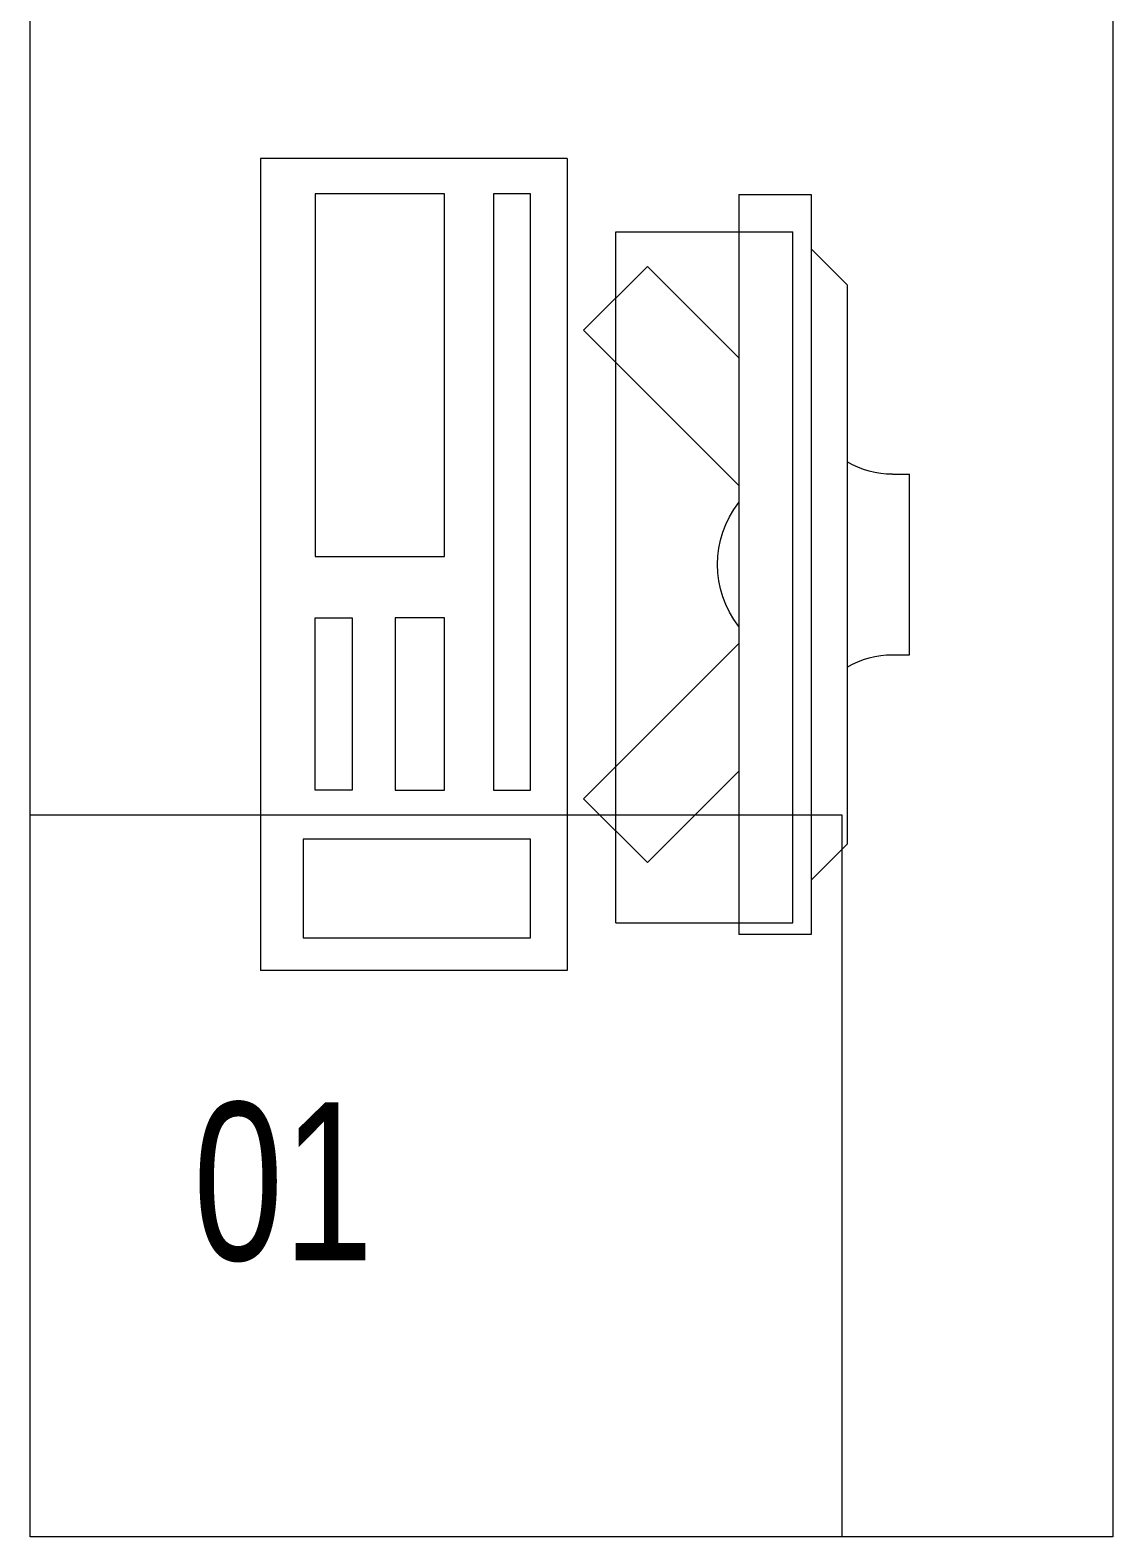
# Model space of a CAD drawing. Header units: metres. Extents: x -18745 to 220762, y -1579758 to -1356048.
# Drawn here: x 192677 to 193277, y -1456643 to -1455808 of the extents above; entities that cross this region are included whole.
import ezdxf

# ---------------------------------------------------------------- set-up
doc = ezdxf.new("R2010")
doc.units = ezdxf.units.M
doc.layers.get('0').update_dxf_attribs({"lineweight": 0})
doc.layers.add('A-100 - Copy$0$Medical Equipment and Furniture', color=8, linetype='Continuous', lineweight=0)
doc.styles.add('A-100 - Copy$0$X3G_ENTITY_257CFD', font='swisscl.ttf', dxfattribs={"height": 200})

# ---------------------------------------------------------------- blocks, each defined once
blk = doc.blocks.new('A-100 - Copy$0$GF21042-P')
for p, q in [((0.7, 0.6), (-0.7, 0.6)), ((-0.7, 0.6), (-0.7, 0)), ((-0.7, 0.45), (-0.3, 0.45)), ((-0.3, 0.45), (-0.3, 0)), ((-0.7, 0), (0.7, 0))]:
    blk.add_line(p, q)
blk = doc.blocks.new('A-100 - Copy$0$ITCWLS1-P')
for p, q in [((-0.17, 0.45), (-0.17, 0)), ((-0.17, 0.45), (0, 0.45)), ((0, 0.45), (0, 0)), ((-0.26509, 0.43, 0), (-0.30509, 0.43, 0)), ((-0.30509, 0.43, 0), (-0.30509, 0.02, 0)), ((-0.26509, 0.43, 0), (-0.26509, 0.02, 0)), ((-0.14957, 0.43047), (-0.12914, 0.43047)), ((-0.12914, 0.43047), (-0.12914, 0.40893)), ((-0.197, 0.40939), (-0.295, 0.40939)), ((-0.295, 0.02639), (-0.295, 0.40939)), ((-0.197, 0.02639), (-0.197, 0.40939)), ((-0.32509, 0.38, 0), (-0.30509, 0.4, 0)), ((-0.32509, 0.38, 0), (-0.32509, 0.07, 0)), ((-0.35032, 0.275), (-0.35961, 0.275)), ((-0.35961, 0.175), (-0.35961, 0.275)), ((-0.35032, 0.175), (-0.35961, 0.175)), ((-0.32509, 0.07, 0), (-0.30509, 0.05, 0)), ((-0.197, 0.02639), (-0.295, 0.02639)), ((-0.30509, 0.02, 0), (-0.26509, 0.02, 0)), ((-0.17, 0), (0, 0))]:
    blk.add_line(p, q)
at = {"extrusion": (2.48281e-10, 3.18408e-10, -1)}
for p, q in [((-0.26509, 0.33952), (-0.21443, 0.39019)), ((-0.17907, 0.35483), (-0.21443, 0.39019)), ((-0.26509, 0.26881), (-0.17907, 0.35483))]:
    blk.add_line(p, q, dxfattribs=at)
at = {"extrusion": (2.48281e-10, -3.18408e-10, -1)}
for p, q in [((-0.26509, 0.18119), (-0.17907, 0.09517)), ((-0.26509, 0.11048), (-0.21443, 0.05981)), ((-0.17907, 0.09517), (-0.21443, 0.05981))]:
    blk.add_line(p, q, dxfattribs=at)
for points in [[(-0.12914, 0.40893), (-0.12914, 0.09996), (-0.14957, 0.09996), (-0.14957, 0.43047)], [(-0.14957, 0.09997), (-0.14957, 0.09997), (-0.14957, 0.09997), (-0.14957, 0.09997), (-0.14957, 0.09997), (-0.14957, 0.09997), (-0.14957, 0.09997), (-0.14957, 0.09997), (-0.14957, 0.09997)], [(-0.14957, 0.09997), (-0.14957, 0.09997), (-0.14957, 0.09997), (-0.14957, 0.09997), (-0.14957, 0.09997), (-0.14957, 0.09997), (-0.14957, 0.09997), (-0.14957, 0.09997), (-0.14957, 0.09997), (-0.14957, 0.09997), (-0.14957, 0.09997), (-0.14957, 0.09997), (-0.14957, 0.09997), (-0.14957, 0.09997), (-0.14957, 0.09997), (-0.14957, 0.09997), (-0.14957, 0.09997), (-0.14957, 0.09997)], [(-0.14957, 0.09996), (-0.14957, 0.09996), (-0.14957, 0.09996), (-0.14957, 0.09996), (-0.14957, 0.09996), (-0.14957, 0.09996), (-0.14957, 0.09996), (-0.14957, 0.09996), (-0.14957, 0.09996), (-0.14957, 0.09996)], [(-0.14957, 0.09996), (-0.14957, 0.09996), (-0.14957, 0.09996), (-0.14957, 0.09996), (-0.14957, 0.09996), (-0.14957, 0.09996), (-0.14957, 0.09996)], [(-0.14957, 0.09997), (-0.14957, 0.09997), (-0.14957, 0.09997), (-0.14957, 0.09997), (-0.14957, 0.09997), (-0.14957, 0.09997), (-0.14957, 0.09997), (-0.14957, 0.09997), (-0.14957, 0.09997), (-0.14957, 0.09997)], [(-0.14957, 0.09997), (-0.14957, 0.09997), (-0.14957, 0.09997), (-0.14957, 0.09997), (-0.14957, 0.09997), (-0.14957, 0.09997), (-0.14957, 0.09997), (-0.14957, 0.09997), (-0.14957, 0.09997), (-0.14957, 0.09997), (-0.14957, 0.09997), (-0.14957, 0.09997), (-0.14957, 0.09997), (-0.14957, 0.09997), (-0.14957, 0.09997)], [(-0.14957, 0.09997), (-0.14957, 0.09997), (-0.14957, 0.09997), (-0.14957, 0.09997), (-0.14957, 0.09997), (-0.14957, 0.09997), (-0.14957, 0.09997), (-0.14957, 0.09997), (-0.14957, 0.09997), (-0.14957, 0.09997)], [(-0.14957, 0.09997), (-0.14957, 0.09997), (-0.14957, 0.09997), (-0.14957, 0.09997), (-0.14957, 0.09997), (-0.14957, 0.09997), (-0.14957, 0.09997), (-0.14957, 0.09997), (-0.14957, 0.09997), (-0.14957, 0.09997)], [(-0.14957, 0.09996), (-0.14957, 0.09996), (-0.14957, 0.09996), (-0.14957, 0.09996), (-0.14957, 0.09996), (-0.14957, 0.09996), (-0.14957, 0.09996), (-0.14957, 0.09996), (-0.14957, 0.09996), (-0.14957, 0.09996), (-0.14957, 0.09996), (-0.14957, 0.09996), (-0.14957, 0.09996), (-0.14957, 0.09996), (-0.14957, 0.09996), (-0.14957, 0.09996), (-0.14957, 0.09996), (-0.14957, 0.09996), (-0.14957, 0.09997), (-0.14957, 0.09997), (-0.14957, 0.09997), (-0.14957, 0.09997), (-0.14957, 0.09997), (-0.14957, 0.09997), (-0.14957, 0.09997), (-0.14957, 0.09997), (-0.14957, 0.09997), (-0.14957, 0.09997), (-0.14957, 0.09997), (-0.14957, 0.09997), (-0.14957, 0.09997), (-0.14957, 0.09997), (-0.14956, 0.09997), (-0.14956, 0.09997), (-0.14956, 0.09997), (-0.14956, 0.09996), (-0.14956, 0.09996), (-0.14956, 0.09996), (-0.14956, 0.09996), (-0.14956, 0.09996), (-0.14956, 0.09996), (-0.14956, 0.09996), (-0.14956, 0.09996), (-0.14956, 0.09996), (-0.14956, 0.09996), (-0.14956, 0.09996), (-0.14956, 0.09996), (-0.14956, 0.09996), (-0.14957, 0.09996), (-0.14957, 0.09996), (-0.14957, 0.09996), (-0.14957, 0.09996), (-0.14957, 0.09996), (-0.14957, 0.09996)], [(-0.14957, 0.09996), (-0.14957, 0.09996), (-0.14957, 0.09996), (-0.14957, 0.09996), (-0.14957, 0.09996), (-0.14957, 0.09996), (-0.14957, 0.09996), (-0.14957, 0.09996), (-0.14957, 0.09996), (-0.14957, 0.09996), (-0.14957, 0.09997), (-0.14957, 0.09997), (-0.14957, 0.09997), (-0.14957, 0.09996), (-0.14957, 0.09996), (-0.14957, 0.09996), (-0.14957, 0.09996), (-0.14957, 0.09996), (-0.14957, 0.09996), (-0.14957, 0.09997), (-0.14957, 0.09997), (-0.14957, 0.09997), (-0.14957, 0.09997), (-0.14957, 0.09997), (-0.14957, 0.09997), (-0.14957, 0.09997), (-0.14957, 0.09997), (-0.14957, 0.09997), (-0.14957, 0.09997), (-0.14957, 0.09997), (-0.14957, 0.09997), (-0.14957, 0.09997), (-0.14957, 0.09997), (-0.14957, 0.09997), (-0.14957, 0.09997), (-0.14957, 0.09997), (-0.14957, 0.09997), (-0.14957, 0.09997), (-0.14957, 0.09997), (-0.14957, 0.09997), (-0.14957, 0.09997), (-0.14957, 0.09997), (-0.14957, 0.09997), (-0.14957, 0.09997), (-0.14957, 0.09997), (-0.14957, 0.09997), (-0.14957, 0.09997), (-0.14957, 0.09997), (-0.14957, 0.09997), (-0.14957, 0.09997), (-0.14957, 0.09997), (-0.14957, 0.09997), (-0.14957, 0.09997), (-0.14957, 0.09997), (-0.14957, 0.09997), (-0.14957, 0.09997), (-0.14957, 0.09997), (-0.14957, 0.09997), (-0.14957, 0.09997), (-0.14957, 0.09997), (-0.14957, 0.09997), (-0.14957, 0.09997), (-0.14957, 0.09997), (-0.14957, 0.09997), (-0.14957, 0.09997), (-0.14957, 0.09997), (-0.14957, 0.09997), (-0.14957, 0.09997), (-0.14957, 0.09997), (-0.14957, 0.09997), (-0.14957, 0.09997), (-0.14957, 0.09997), (-0.14957, 0.09997), (-0.14957, 0.09997), (-0.14957, 0.09997), (-0.14957, 0.09997), (-0.14957, 0.09997), (-0.14957, 0.09997), (-0.14957, 0.09997), (-0.14957, 0.09997), (-0.14956, 0.09997), (-0.14957, 0.09997), (-0.14957, 0.09997), (-0.14957, 0.09997), (-0.14957, 0.09997), (-0.14956, 0.09997), (-0.14957, 0.09997), (-0.14957, 0.09997), (-0.14957, 0.09997), (-0.14957, 0.09997), (-0.14957, 0.09997), (-0.14957, 0.09997), (-0.14957, 0.09997), (-0.14957, 0.09997), (-0.14957, 0.09997), (-0.14957, 0.09997), (-0.14956, 0.09997), (-0.14957, 0.09996), (-0.14957, 0.09996), (-0.14957, 0.09996), (-0.14956, 0.09996), (-0.14957, 0.09996), (-0.14957, 0.09996), (-0.14957, 0.09996), (-0.14957, 0.09996), (-0.14957, 0.09996), (-0.14957, 0.09996), (-0.14957, 0.09996), (-0.14957, 0.09996), (-0.14957, 0.09996), (-0.14957, 0.09996)], [(-0.14957, 0.09996), (-0.14957, 0.09996), (-0.14957, 0.09996), (-0.14957, 0.09996), (-0.14957, 0.09996), (-0.14957, 0.09996), (-0.14957, 0.09996), (-0.14957, 0.09996)], [(-0.14957, 0.09996), (-0.14957, 0.09996), (-0.14957, 0.09996), (-0.14957, 0.09996), (-0.14957, 0.09996), (-0.14957, 0.09996), (-0.14957, 0.09996), (-0.14957, 0.09996), (-0.14957, 0.09996), (-0.14957, 0.09996), (-0.14957, 0.09996), (-0.14957, 0.09996), (-0.14957, 0.09996), (-0.14957, 0.09996), (-0.14957, 0.09996), (-0.14957, 0.09996), (-0.14957, 0.09996), (-0.14957, 0.09996), (-0.14957, 0.09996), (-0.14957, 0.09996), (-0.14957, 0.09996), (-0.14957, 0.09996), (-0.14957, 0.09996), (-0.14957, 0.09996), (-0.14957, 0.09996), (-0.14957, 0.09996), (-0.14957, 0.09996), (-0.14957, 0.09996), (-0.14957, 0.09996), (-0.14957, 0.09996), (-0.14957, 0.09996), (-0.14957, 0.09996), (-0.14957, 0.09996), (-0.14957, 0.09996), (-0.14957, 0.09996), (-0.14957, 0.09996), (-0.14957, 0.09996), (-0.14957, 0.09996), (-0.14957, 0.09996), (-0.14957, 0.09996), (-0.14957, 0.09996), (-0.14957, 0.09996), (-0.14957, 0.09996), (-0.14957, 0.09996), (-0.14957, 0.09996), (-0.14957, 0.09996), (-0.14957, 0.09996), (-0.14957, 0.09996), (-0.14956, 0.09996), (-0.14956, 0.09996), (-0.14956, 0.09996), (-0.14956, 0.09996), (-0.14957, 0.09996), (-0.14957, 0.09996), (-0.14957, 0.09996), (-0.14957, 0.09996), (-0.14957, 0.09996), (-0.14957, 0.09996), (-0.14956, 0.09996), (-0.14957, 0.09996), (-0.14957, 0.09996), (-0.14957, 0.09996), (-0.14957, 0.09996), (-0.14957, 0.09996), (-0.14957, 0.09996), (-0.14957, 0.09996), (-0.14957, 0.09996), (-0.14957, 0.09996), (-0.14957, 0.09996), (-0.14956, 0.09996), (-0.14956, 0.09996), (-0.14957, 0.09996), (-0.14957, 0.09996), (-0.14957, 0.09996), (-0.14957, 0.09996), (-0.14957, 0.09996), (-0.14957, 0.09996), (-0.14957, 0.09996), (-0.14957, 0.09996), (-0.14957, 0.09996), (-0.14957, 0.09996), (-0.14957, 0.09996), (-0.14957, 0.09996), (-0.14957, 0.09996), (-0.14957, 0.09996), (-0.14957, 0.09996), (-0.14957, 0.09996), (-0.14957, 0.09996), (-0.14957, 0.09996)], [(-0.14957, 0.09996), (-0.14957, 0.09996), (-0.14957, 0.09996), (-0.14957, 0.09996), (-0.14957, 0.09996), (-0.14957, 0.09996), (-0.14957, 0.09996), (-0.14957, 0.09996), (-0.14957, 0.09996), (-0.14957, 0.09996), (-0.14957, 0.09996), (-0.14957, 0.09996)], [(-0.14957, 0.09996), (-0.14957, 0.09996), (-0.14956, 0.09996), (-0.14956, 0.09996), (-0.14956, 0.09996), (-0.14956, 0.09996), (-0.14957, 0.09996)], [(-0.14957, 0.09996), (-0.14957, 0.09996), (-0.14957, 0.09996), (-0.14957, 0.09996), (-0.14957, 0.09996), (-0.14957, 0.09996), (-0.14957, 0.09996), (-0.14957, 0.09996), (-0.14957, 0.09996), (-0.14956, 0.09996), (-0.14956, 0.09996), (-0.14956, 0.09996), (-0.14956, 0.09996), (-0.14956, 0.09996), (-0.14956, 0.09996), (-0.14956, 0.09996), (-0.14957, 0.09996)]]:
    blk.add_lwpolyline(points)
for points in [[(-0.1019, 0.43047), (-0.03039, 0.43047), (-0.03039, 0.22944), (-0.1019, 0.22944)], [(-0.1019, 0.19536), (-0.07466, 0.19536), (-0.07466, 0.09996), (-0.1019, 0.09996)], [(-0.03039, 0.19536), (-0.05082, 0.19536), (-0.05082, 0.09996), (-0.03039, 0.09996)], [(-0.14956, 0.09996), (-0.14956, 0.09996), (-0.14956, 0.09996), (-0.14956, 0.09996), (-0.14956, 0.09996), (-0.14956, 0.09996), (-0.14956, 0.09996), (-0.14956, 0.09996), (-0.14957, 0.09996), (-0.14957, 0.09996), (-0.14957, 0.09996), (-0.14957, 0.09996), (-0.14957, 0.09996), (-0.14957, 0.09996), (-0.14957, 0.09996), (-0.14957, 0.09996), (-0.14957, 0.09996), (-0.14957, 0.09996), (-0.14957, 0.09996), (-0.14957, 0.09996), (-0.14957, 0.09996), (-0.14957, 0.09996), (-0.14957, 0.09996), (-0.14957, 0.09996), (-0.14957, 0.09996), (-0.14957, 0.09996), (-0.14957, 0.09996), (-0.14957, 0.09996), (-0.14957, 0.09996), (-0.14957, 0.09996), (-0.14957, 0.09996), (-0.14957, 0.09996), (-0.14957, 0.09996), (-0.14957, 0.09996), (-0.14957, 0.09996), (-0.14957, 0.09996), (-0.14957, 0.09996), (-0.14957, 0.09996), (-0.14957, 0.09996), (-0.14957, 0.09996), (-0.14957, 0.09996), (-0.14957, 0.09996), (-0.14957, 0.09996), (-0.14957, 0.09996), (-0.14957, 0.09996), (-0.14957, 0.09996), (-0.14957, 0.09996), (-0.14957, 0.09996), (-0.14957, 0.09996), (-0.14957, 0.09996), (-0.14957, 0.09996), (-0.14957, 0.09996), (-0.14957, 0.09996), (-0.14957, 0.09996), (-0.14957, 0.09996), (-0.14957, 0.09996), (-0.14957, 0.09996), (-0.14956, 0.09996), (-0.14956, 0.09996), (-0.14956, 0.09996), (-0.14956, 0.09996), (-0.14956, 0.09996), (-0.14956, 0.09996), (-0.14956, 0.09996), (-0.14956, 0.09996), (-0.14956, 0.09996), (-0.14956, 0.09996), (-0.14956, 0.09996), (-0.14956, 0.09996), (-0.14956, 0.09996), (-0.14956, 0.09996), (-0.14956, 0.09996), (-0.14956, 0.09996), (-0.14956, 0.09996), (-0.14956, 0.09996), (-0.14956, 0.09996), (-0.14956, 0.09996), (-0.14956, 0.09996), (-0.14956, 0.09996), (-0.14956, 0.09996), (-0.14956, 0.09996), (-0.14956, 0.09996), (-0.14956, 0.09996), (-0.14956, 0.09996), (-0.14956, 0.09996), (-0.14956, 0.09996), (-0.14956, 0.09996), (-0.14956, 0.09996), (-0.14956, 0.09996), (-0.14957, 0.09996), (-0.14957, 0.09996), (-0.14957, 0.09996), (-0.14957, 0.09996), (-0.14957, 0.09996), (-0.14957, 0.09996), (-0.14957, 0.09996), (-0.14957, 0.09996), (-0.14957, 0.09996), (-0.14957, 0.09996), (-0.14957, 0.09996), (-0.14957, 0.09996), (-0.14957, 0.09996), (-0.14957, 0.09996), (-0.14957, 0.09996), (-0.14957, 0.09996), (-0.14957, 0.09996), (-0.14957, 0.09996), (-0.14957, 0.09996), (-0.14957, 0.09996), (-0.14957, 0.09996), (-0.14957, 0.09996), (-0.14957, 0.09996), (-0.14957, 0.09996), (-0.14957, 0.09996), (-0.14957, 0.09996), (-0.14957, 0.09996), (-0.14957, 0.09996), (-0.14957, 0.09996), (-0.14957, 0.09996), (-0.14957, 0.09996), (-0.14957, 0.09996), (-0.14957, 0.09996), (-0.14957, 0.09996), (-0.14957, 0.09996), (-0.14957, 0.09996), (-0.14957, 0.09996), (-0.14957, 0.09996), (-0.14957, 0.09996), (-0.14957, 0.09996), (-0.14957, 0.09996), (-0.14957, 0.09996), (-0.14957, 0.09996), (-0.14957, 0.09996), (-0.14957, 0.09996), (-0.14957, 0.09996), (-0.14957, 0.09996), (-0.14957, 0.09996), (-0.14957, 0.09996), (-0.14957, 0.09996), (-0.14957, 0.09996), (-0.14957, 0.09996), (-0.14957, 0.09996), (-0.14957, 0.09996), (-0.14957, 0.09996), (-0.14957, 0.09996), (-0.14957, 0.09996), (-0.14957, 0.09996), (-0.14957, 0.09996), (-0.14957, 0.09996), (-0.14957, 0.09996), (-0.14957, 0.09996), (-0.14957, 0.09996), (-0.14957, 0.09996), (-0.14957, 0.09996), (-0.14956, 0.09996), (-0.14956, 0.09996), (-0.14956, 0.09996), (-0.14956, 0.09996), (-0.14956, 0.09996), (-0.14956, 0.09996), (-0.14956, 0.09996), (-0.14956, 0.09996), (-0.14956, 0.09996), (-0.14956, 0.09996), (-0.14956, 0.09996), (-0.14956, 0.09996), (-0.14956, 0.09996), (-0.14956, 0.09996), (-0.14956, 0.09996), (-0.14956, 0.09996), (-0.14956, 0.09996), (-0.14956, 0.09996), (-0.14956, 0.09996), (-0.14956, 0.09996), (-0.14956, 0.09996), (-0.14956, 0.09996), (-0.14956, 0.09996), (-0.14956, 0.09996), (-0.14956, 0.09996), (-0.14956, 0.09996), (-0.14956, 0.09996), (-0.14956, 0.09996), (-0.14956, 0.09996), (-0.14956, 0.09996), (-0.14956, 0.09996), (-0.14956, 0.09996), (-0.14956, 0.09996), (-0.14956, 0.09996), (-0.14956, 0.09996), (-0.14956, 0.09996), (-0.14956, 0.09996), (-0.14956, 0.09996), (-0.14956, 0.09996), (-0.14956, 0.09996), (-0.14956, 0.09996), (-0.14956, 0.09996), (-0.14956, 0.09996), (-0.14956, 0.09996), (-0.14956, 0.09996), (-0.14956, 0.09996), (-0.14956, 0.09996), (-0.14957, 0.09996), (-0.14957, 0.09996), (-0.14957, 0.09996), (-0.14957, 0.09996), (-0.14957, 0.09996), (-0.14957, 0.09996), (-0.14957, 0.09996), (-0.14957, 0.09996), (-0.14957, 0.09996), (-0.14957, 0.09996), (-0.14957, 0.09996), (-0.14957, 0.09996), (-0.14957, 0.09996), (-0.14957, 0.09996), (-0.14957, 0.09996), (-0.14957, 0.09996), (-0.14957, 0.09996), (-0.14957, 0.09996), (-0.14957, 0.09996), (-0.14957, 0.09996), (-0.14957, 0.09996), (-0.14957, 0.09996), (-0.14957, 0.09996), (-0.14957, 0.09996), (-0.14957, 0.09996), (-0.14957, 0.09996), (-0.14957, 0.09996), (-0.14957, 0.09996), (-0.14957, 0.09996), (-0.14957, 0.09996), (-0.14957, 0.09996), (-0.14957, 0.09996), (-0.14957, 0.09996), (-0.14957, 0.09996), (-0.14956, 0.09996), (-0.14956, 0.09996), (-0.14956, 0.09996), (-0.14956, 0.09996), (-0.14956, 0.09996), (-0.14956, 0.09996), (-0.14956, 0.09996), (-0.14956, 0.09996), (-0.14956, 0.09996), (-0.14956, 0.09996), (-0.14956, 0.09996), (-0.14956, 0.09996), (-0.14956, 0.09996), (-0.14956, 0.09996), (-0.14956, 0.09996), (-0.14956, 0.09996), (-0.14956, 0.09996), (-0.14956, 0.09996), (-0.14956, 0.09996), (-0.14956, 0.09996), (-0.14956, 0.09996), (-0.14956, 0.09996), (-0.14956, 0.09996), (-0.14956, 0.09996), (-0.14956, 0.09996), (-0.14956, 0.09996), (-0.14956, 0.09996), (-0.14956, 0.09996), (-0.14956, 0.09996), (-0.14956, 0.09996), (-0.14956, 0.09996), (-0.14956, 0.09996), (-0.14956, 0.09996), (-0.14956, 0.09996), (-0.14956, 0.09996), (-0.14956, 0.09996), (-0.14956, 0.09996), (-0.14956, 0.09996), (-0.14956, 0.09996), (-0.14956, 0.09996), (-0.14956, 0.09996), (-0.14956, 0.09996)], [(-0.14957, 0.09996), (-0.14957, 0.09996), (-0.14957, 0.09996), (-0.14957, 0.09996), (-0.14957, 0.09996), (-0.14957, 0.09996), (-0.14957, 0.09996), (-0.14957, 0.09996), (-0.14957, 0.09996), (-0.14957, 0.09996), (-0.14957, 0.09996), (-0.14957, 0.09996), (-0.14957, 0.09996), (-0.14957, 0.09996), (-0.14957, 0.09996), (-0.14957, 0.09996), (-0.14957, 0.09996), (-0.14957, 0.09996), (-0.14957, 0.09996), (-0.14957, 0.09996), (-0.14957, 0.09996), (-0.14957, 0.09996), (-0.14957, 0.09996), (-0.14957, 0.09996), (-0.14957, 0.09996), (-0.14957, 0.09996), (-0.14957, 0.09996), (-0.14957, 0.09996), (-0.14957, 0.09996), (-0.14957, 0.09996), (-0.14957, 0.09996), (-0.14957, 0.09996), (-0.14957, 0.09996), (-0.14957, 0.09996), (-0.14957, 0.09996), (-0.14957, 0.09996), (-0.14957, 0.09996), (-0.14957, 0.09996), (-0.14957, 0.09996), (-0.14957, 0.09996), (-0.14957, 0.09996), (-0.14957, 0.09996), (-0.14957, 0.09996), (-0.14957, 0.09996), (-0.14957, 0.09996), (-0.14957, 0.09996), (-0.14957, 0.09996), (-0.14957, 0.09996), (-0.14957, 0.09996), (-0.14957, 0.09996), (-0.14957, 0.09996), (-0.14957, 0.09996), (-0.14957, 0.09996), (-0.14957, 0.09996), (-0.14957, 0.09996), (-0.14957, 0.09996), (-0.14957, 0.09996), (-0.14957, 0.09996), (-0.14957, 0.09996), (-0.14957, 0.09996), (-0.14957, 0.09996), (-0.14957, 0.09996), (-0.14957, 0.09996), (-0.14957, 0.09996), (-0.14957, 0.09996), (-0.14957, 0.09996), (-0.14957, 0.09996), (-0.14957, 0.09996), (-0.14957, 0.09996), (-0.14957, 0.09996), (-0.14957, 0.09996), (-0.14957, 0.09996), (-0.14957, 0.09996), (-0.14957, 0.09996), (-0.14957, 0.09996), (-0.14957, 0.09996), (-0.14957, 0.09996), (-0.14957, 0.09996), (-0.14957, 0.09996), (-0.14957, 0.09996), (-0.14957, 0.09996), (-0.14957, 0.09996), (-0.14957, 0.09996), (-0.14957, 0.09996), (-0.14957, 0.09996), (-0.14957, 0.09996), (-0.14957, 0.09996), (-0.14957, 0.09996), (-0.14957, 0.09996), (-0.14957, 0.09996), (-0.14957, 0.09996), (-0.14957, 0.09996), (-0.14957, 0.09996), (-0.14957, 0.09996), (-0.14957, 0.09996), (-0.14957, 0.09996), (-0.14957, 0.09996), (-0.14957, 0.09996), (-0.14957, 0.09996), (-0.14957, 0.09996), (-0.14957, 0.09996), (-0.14957, 0.09996), (-0.14957, 0.09996), (-0.14957, 0.09996), (-0.14957, 0.09996), (-0.14957, 0.09996), (-0.14957, 0.09996), (-0.14957, 0.09996), (-0.14957, 0.09996), (-0.14957, 0.09996), (-0.14957, 0.09996), (-0.14957, 0.09996), (-0.14957, 0.09996), (-0.14957, 0.09996), (-0.14957, 0.09996), (-0.14957, 0.09996), (-0.14957, 0.09996), (-0.14957, 0.09996), (-0.14957, 0.09996), (-0.14957, 0.09996), (-0.14957, 0.09996), (-0.14957, 0.09996), (-0.14957, 0.09996), (-0.14957, 0.09996), (-0.14957, 0.09996), (-0.14957, 0.09996), (-0.14957, 0.09996), (-0.14957, 0.09996), (-0.14957, 0.09996), (-0.14957, 0.09996), (-0.14957, 0.09996), (-0.14957, 0.09996), (-0.14957, 0.09996), (-0.14957, 0.09996), (-0.14957, 0.09996), (-0.14957, 0.09996), (-0.14957, 0.09996), (-0.14957, 0.09996), (-0.14957, 0.09996), (-0.14957, 0.09996), (-0.14957, 0.09996), (-0.14957, 0.09996), (-0.14957, 0.09996), (-0.14957, 0.09996), (-0.14957, 0.09996), (-0.14957, 0.09996), (-0.14957, 0.09996), (-0.14957, 0.09996), (-0.14957, 0.09996), (-0.14957, 0.09996), (-0.14957, 0.09996), (-0.14957, 0.09996), (-0.14957, 0.09996), (-0.14957, 0.09996), (-0.14957, 0.09996), (-0.14957, 0.09996), (-0.14957, 0.09996), (-0.14957, 0.09996), (-0.14957, 0.09996), (-0.14957, 0.09996), (-0.14957, 0.09996), (-0.14957, 0.09996), (-0.14957, 0.09996), (-0.14957, 0.09996), (-0.14957, 0.09996), (-0.14957, 0.09996), (-0.14957, 0.09996), (-0.14957, 0.09996), (-0.14957, 0.09996), (-0.14957, 0.09996), (-0.14957, 0.09996), (-0.14957, 0.09996), (-0.14957, 0.09996), (-0.14957, 0.09996), (-0.14957, 0.09996), (-0.14957, 0.09996), (-0.14957, 0.09996), (-0.14957, 0.09996), (-0.14957, 0.09996), (-0.14957, 0.09996), (-0.14957, 0.09996), (-0.14957, 0.09996), (-0.14957, 0.09996), (-0.14957, 0.09996), (-0.14957, 0.09996), (-0.14957, 0.09996), (-0.14957, 0.09996), (-0.14957, 0.09996), (-0.14957, 0.09996), (-0.14957, 0.09996), (-0.14957, 0.09996), (-0.14957, 0.09996), (-0.14957, 0.09996), (-0.14957, 0.09996), (-0.14957, 0.09996), (-0.14957, 0.09996), (-0.14957, 0.09996), (-0.14957, 0.09996), (-0.14957, 0.09996), (-0.14957, 0.09996), (-0.14957, 0.09996), (-0.14957, 0.09996), (-0.14957, 0.09996), (-0.14957, 0.09996), (-0.14957, 0.09996), (-0.14957, 0.09996), (-0.14957, 0.09996), (-0.14957, 0.09996), (-0.14957, 0.09996), (-0.14957, 0.09996), (-0.14957, 0.09996), (-0.14957, 0.09996), (-0.14957, 0.09996), (-0.14957, 0.09996)], [(-0.14957, 0.09996), (-0.14957, 0.09996), (-0.14957, 0.09996), (-0.14957, 0.09996), (-0.14957, 0.09996), (-0.14957, 0.09996), (-0.14957, 0.09996), (-0.14957, 0.09996), (-0.14957, 0.09996), (-0.14957, 0.09996), (-0.14957, 0.09996), (-0.14957, 0.09996), (-0.14957, 0.09996), (-0.14957, 0.09996), (-0.14957, 0.09996), (-0.14957, 0.09996), (-0.14957, 0.09996), (-0.14957, 0.09996), (-0.14957, 0.09996), (-0.14957, 0.09996), (-0.14957, 0.09996), (-0.14957, 0.09996), (-0.14957, 0.09996), (-0.14957, 0.09996), (-0.14957, 0.09996), (-0.14957, 0.09996), (-0.14957, 0.09996), (-0.14957, 0.09996), (-0.14957, 0.09996), (-0.14957, 0.09996), (-0.14957, 0.09996), (-0.14957, 0.09996), (-0.14957, 0.09996), (-0.14957, 0.09996), (-0.14957, 0.09996), (-0.14957, 0.09996), (-0.14957, 0.09996), (-0.14957, 0.09996), (-0.14957, 0.09996), (-0.14957, 0.09996), (-0.14957, 0.09996), (-0.14957, 0.09996), (-0.14957, 0.09996), (-0.14957, 0.09996), (-0.14957, 0.09996), (-0.14957, 0.09996), (-0.14957, 0.09996), (-0.14957, 0.09996), (-0.14957, 0.09996), (-0.14957, 0.09996), (-0.14957, 0.09996), (-0.14957, 0.09996), (-0.14957, 0.09996), (-0.14957, 0.09996), (-0.14957, 0.09996), (-0.14957, 0.09996), (-0.14957, 0.09996), (-0.14957, 0.09996), (-0.14957, 0.09996), (-0.14957, 0.09996), (-0.14957, 0.09996), (-0.14957, 0.09996), (-0.14957, 0.09996), (-0.14957, 0.09996), (-0.14957, 0.09996), (-0.14957, 0.09996), (-0.14957, 0.09996), (-0.14957, 0.09996), (-0.14957, 0.09996), (-0.14957, 0.09996), (-0.14957, 0.09996), (-0.14957, 0.09996), (-0.14957, 0.09996), (-0.14957, 0.09996), (-0.14957, 0.09996), (-0.14957, 0.09996), (-0.14957, 0.09996), (-0.14957, 0.09996), (-0.14957, 0.09996), (-0.14957, 0.09996), (-0.14957, 0.09996), (-0.14957, 0.09996), (-0.14957, 0.09996), (-0.14957, 0.09996), (-0.14957, 0.09996), (-0.14957, 0.09996), (-0.14957, 0.09996), (-0.14957, 0.09996), (-0.14957, 0.09996), (-0.14957, 0.09996), (-0.14957, 0.09996), (-0.14957, 0.09996), (-0.14957, 0.09996), (-0.14957, 0.09996), (-0.14957, 0.09996), (-0.14957, 0.09996), (-0.14957, 0.09996), (-0.14957, 0.09996), (-0.14957, 0.09996), (-0.14957, 0.09996), (-0.14957, 0.09996), (-0.14957, 0.09996), (-0.14957, 0.09996), (-0.14957, 0.09996), (-0.14957, 0.09996), (-0.14957, 0.09996), (-0.14957, 0.09996), (-0.14957, 0.09996), (-0.14957, 0.09996), (-0.14957, 0.09996), (-0.14957, 0.09996), (-0.14957, 0.09996), (-0.14957, 0.09996), (-0.14957, 0.09996), (-0.14957, 0.09996), (-0.14957, 0.09996), (-0.14957, 0.09996), (-0.14957, 0.09996), (-0.14957, 0.09996), (-0.14957, 0.09996), (-0.14957, 0.09996), (-0.14957, 0.09996), (-0.14957, 0.09996), (-0.14957, 0.09996), (-0.14957, 0.09996), (-0.14957, 0.09996), (-0.14957, 0.09996), (-0.14957, 0.09996), (-0.14957, 0.09996), (-0.14957, 0.09996), (-0.14957, 0.09996), (-0.14957, 0.09996), (-0.14957, 0.09996), (-0.14957, 0.09996), (-0.14957, 0.09996), (-0.14957, 0.09996), (-0.14957, 0.09996), (-0.14957, 0.09996), (-0.14957, 0.09996), (-0.14957, 0.09996), (-0.14957, 0.09996), (-0.14957, 0.09996), (-0.14957, 0.09996), (-0.14957, 0.09996), (-0.14957, 0.09996), (-0.14957, 0.09996), (-0.14957, 0.09996), (-0.14957, 0.09996), (-0.14957, 0.09996), (-0.14957, 0.09996), (-0.14957, 0.09996), (-0.14957, 0.09996), (-0.14957, 0.09996), (-0.14957, 0.09996), (-0.14957, 0.09996), (-0.14957, 0.09996), (-0.14957, 0.09996), (-0.14957, 0.09996), (-0.14957, 0.09996), (-0.14957, 0.09996), (-0.14957, 0.09996), (-0.14957, 0.09996), (-0.14957, 0.09996), (-0.14957, 0.09996), (-0.14957, 0.09996), (-0.14957, 0.09996), (-0.14957, 0.09996), (-0.14957, 0.09996), (-0.14957, 0.09996), (-0.14957, 0.09996), (-0.14957, 0.09996), (-0.14957, 0.09996), (-0.14957, 0.09996), (-0.14957, 0.09996), (-0.14957, 0.09996), (-0.14957, 0.09996), (-0.14957, 0.09996), (-0.14957, 0.09996), (-0.14957, 0.09996), (-0.14957, 0.09996), (-0.14957, 0.09996), (-0.14957, 0.09996), (-0.14957, 0.09996), (-0.14957, 0.09996), (-0.14957, 0.09996), (-0.14957, 0.09996), (-0.14957, 0.09996), (-0.14957, 0.09996), (-0.14957, 0.09996), (-0.14957, 0.09996), (-0.14957, 0.09996), (-0.14957, 0.09996), (-0.14957, 0.09996), (-0.14957, 0.09996), (-0.14957, 0.09996), (-0.14957, 0.09996), (-0.14957, 0.09996), (-0.14957, 0.09996), (-0.14957, 0.09996), (-0.14957, 0.09996), (-0.14957, 0.09996), (-0.14957, 0.09996), (-0.14957, 0.09996), (-0.14957, 0.09996), (-0.14957, 0.09996), (-0.14957, 0.09996), (-0.14957, 0.09996), (-0.14957, 0.09996), (-0.14957, 0.09996), (-0.14957, 0.09996), (-0.14957, 0.09996), (-0.14957, 0.09996), (-0.14957, 0.09996), (-0.14957, 0.09996), (-0.14957, 0.09996), (-0.14957, 0.09996), (-0.14957, 0.09996), (-0.14957, 0.09996), (-0.14957, 0.09996)], [(-0.14957, 0.0727), (-0.02358, 0.0727), (-0.02358, 0.01818), (-0.14957, 0.01818)]]:
    blk.add_lwpolyline(points, close=True)
for centre, radius, start, end in [((-0.35032, 0.325), 0.05, 270, 300.30934), ((-0.3089, 0.225), 0.05564, 321.94311, 38.05689), ((-0.35032, 0.125), 0.05, 59.69066, 90)]:
    blk.add_arc(centre, radius, start, end)
blk = doc.blocks.new('A-100 - Copy')
at = {"layer": 'A-100 - Copy$0$Medical Equipment and Furniture', "xscale": -1000, "yscale": 1000, "zscale": 1000, "rotation": 270}
blk.add_blockref('A-100 - Copy$0$GF21042-P', (192677.43, -1455942.69, 0), dxfattribs=at)
at = {"layer": 'A-100 - Copy$0$Medical Equipment and Furniture', "xscale": -1000, "yscale": 1000, "zscale": 1000}
blk.add_blockref('A-100 - Copy$0$ITCWLS1-P', (192805.07, -1456328.82, 0), dxfattribs=at)
at = {"layer": 'A-100 - Copy$0$Medical Equipment and Furniture', "insert": (192817.67, -1456401.93, 0), "char_height": 87.473, "attachment_point": 2, "style": 'A-100 - Copy$0$X3G_ENTITY_257CFD'}
blk.add_mtext('01', dxfattribs=at)

msp = doc.modelspace()

# ---------------------------------------------------------------- block references
msp.add_blockref('A-100 - Copy', (0, 0))

doc.saveas('drawing.dxf')
